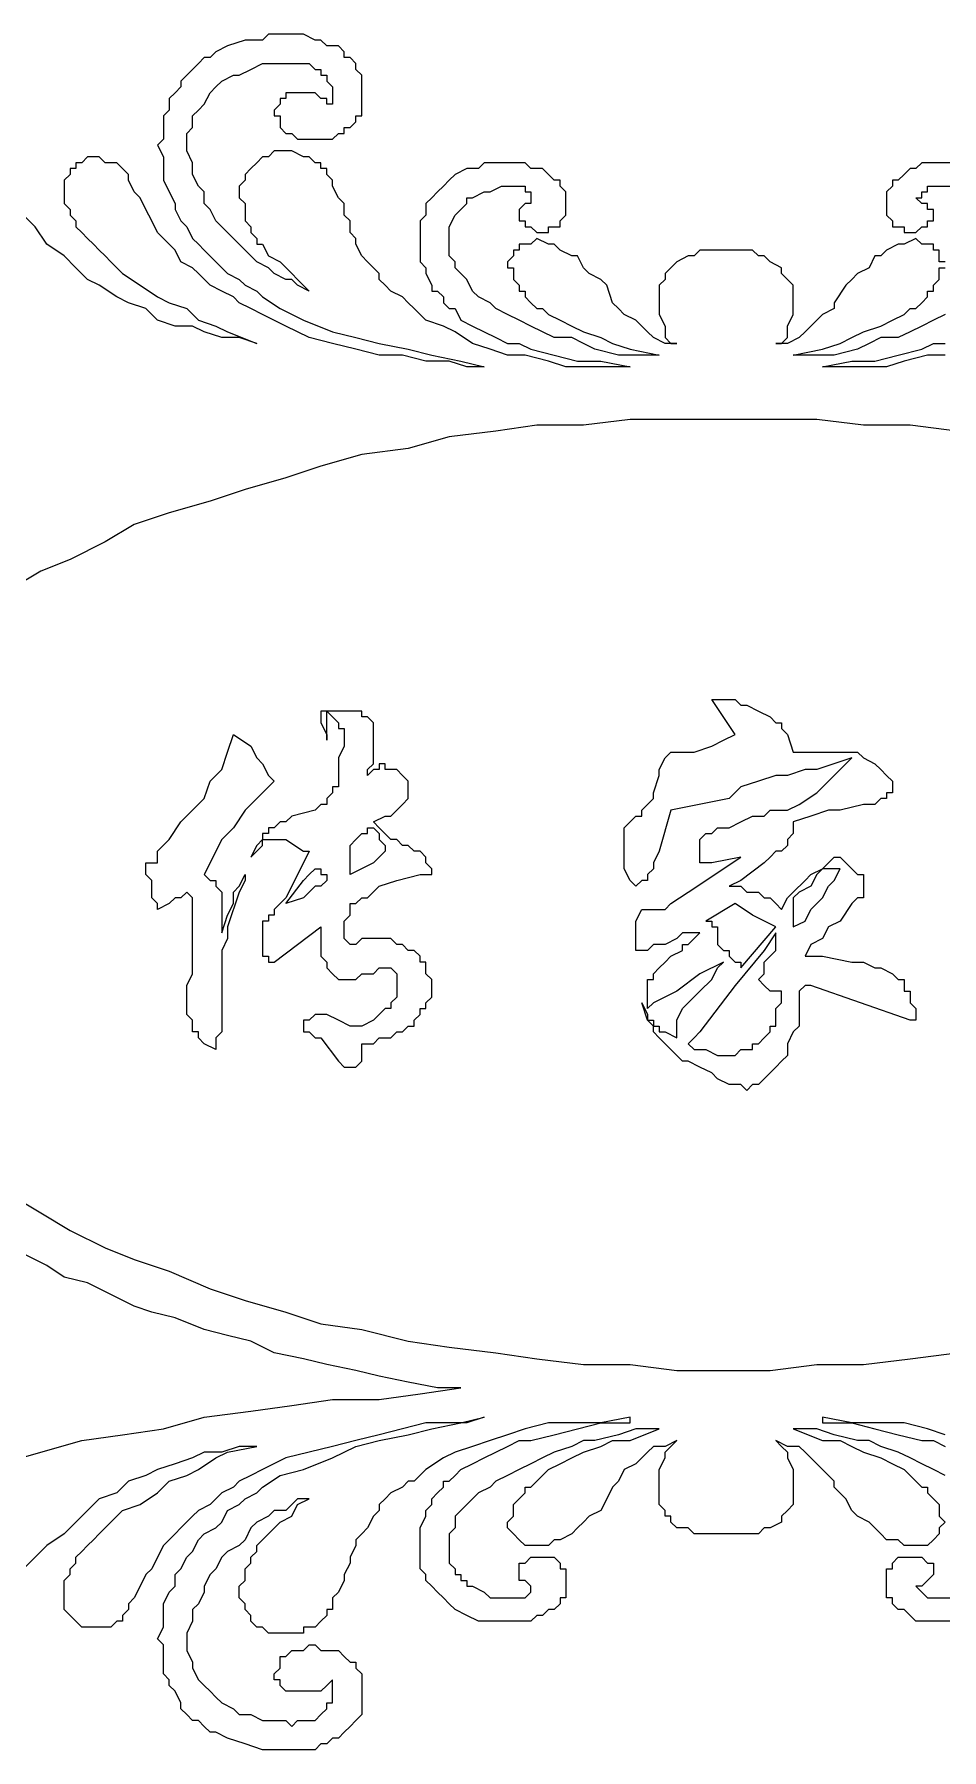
# Model space of a CAD drawing. Extents: x -66030 to 95157, y -13132 to 45879.
# Drawn here: x -4765 to -4157, y 8353 to 9501 of the extents above; entities that cross this region are included whole.
import ezdxf

# ---------------------------------------------------------------- set-up
doc = ezdxf.new("R2010")
doc.units = 0
doc.header["$LTSCALE"] = 100
doc.header["$MEASUREMENT"] = 0
doc.layers.get('0').update_dxf_attribs({"linetype": 'CONTINUOUS'})

msp = doc.modelspace()

# ---------------------------------------------------------------- linework, layer by layer
at = {"lineweight": 0}
for points in [[(-4155.1, 9348.8), (-4159, 9348.8), (-4159, 9352.8), (-4159, 9356.7), (-4159, 9356.7), (-4162.9, 9356.7), (-4162.9, 9360.6), (-4166.8, 9360.6), (-4170.7, 9360.6), (-4174.6, 9364.5), (-4182.4, 9360.6), (-4186.4, 9360.6), (-4194.2, 9356.7), (-4198.1, 9352.8), (-4202, 9352.8), (-4205.9, 9344.9), (-4213.7, 9341), (-4217.6, 9337.1), (-4221.5, 9333.2), (-4229.3, 9321.5), (-4229.3, 9317.6), (-4237.1, 9313.7), (-4241, 9309.8), (-4244.9, 9305.9), (-4248.8, 9302), (-4252.8, 9298.1), (-4260.6, 9294.2), (-4268.4, 9294.2), (-4264.5, 9294.2), (-4260.6, 9298.1), (-4260.6, 9305.9), (-4256.7, 9313.7), (-4256.7, 9317.6), (-4256.7, 9325.4), (-4256.7, 9329.3), (-4256.7, 9333.2), (-4260.6, 9337.1), (-4264.5, 9341), (-4264.5, 9344.9), (-4264.5, 9344.9), (-4272.3, 9348.8), (-4276.2, 9352.8), (-4280.1, 9352.8), (-4284, 9356.7), (-4291.8, 9356.7), (-4295.7, 9356.7), (-4303.5, 9356.7), (-4307.4, 9356.7), (-4311.3, 9356.7), (-4319.2, 9356.7), (-4323.1, 9352.8), (-4327, 9352.8), (-4334.8, 9348.8), (-4338.7, 9344.9), (-4338.7, 9344.9), (-4342.6, 9341), (-4342.6, 9337.1), (-4346.5, 9333.2), (-4346.5, 9329.3), (-4346.5, 9325.4), (-4346.5, 9317.6), (-4346.5, 9313.7), (-4342.6, 9305.9), (-4342.6, 9298.1), (-4338.7, 9294.2), (-4334.8, 9294.2), (-4342.6, 9294.2), (-4350.4, 9298.1), (-4354.3, 9302), (-4358.2, 9305.9), (-4362.1, 9309.8), (-4369.9, 9313.7), (-4373.8, 9317.6), (-4377.7, 9321.5), (-4381.6, 9333.2), (-4385.6, 9337.1), (-4393.4, 9341), (-4397.3, 9344.9), (-4401.2, 9352.8), (-4405.1, 9352.8), (-4412.9, 9356.7), (-4416.8, 9360.6), (-4420.7, 9360.6), (-4428.5, 9364.5), (-4432.4, 9360.6), (-4436.3, 9360.6), (-4440.2, 9360.6), (-4440.2, 9356.7), (-4444.1, 9356.7), (-4444.1, 9356.7), (-4444.1, 9352.8), (-4448.1, 9348.8), (-4448.1, 9348.8), (-4448.1, 9344.9), (-4444.1, 9344.9), (-4444.1, 9341), (-4444.1, 9337.1), (-4440.2, 9333.2), (-4440.2, 9329.3), (-4436.3, 9329.3), (-4436.3, 9325.4), (-4432.4, 9321.5), (-4428.5, 9317.6), (-4424.6, 9317.6), (-4420.7, 9313.7), (-4412.9, 9309.8), (-4405.1, 9305.9), (-4397.3, 9302), (-4385.6, 9298.1), (-4377.7, 9294.2), (-4366, 9290.3), (-4346.5, 9286.3), (-4350.4, 9286.3), (-4354.3, 9286.3), (-4358.2, 9286.3), (-4362.1, 9286.3), (-4373.8, 9286.3), (-4389.5, 9290.3), (-4397.3, 9294.2), (-4405.1, 9298.1), (-4416.8, 9298.1), (-4424.6, 9302), (-4432.4, 9305.9), (-4440.2, 9309.8), (-4448.1, 9313.7), (-4455.9, 9317.6), (-4459.8, 9321.5), (-4467.6, 9325.4), (-4471.5, 9329.3), (-4475.4, 9337.1), (-4479.3, 9341), (-4483.2, 9344.9), (-4483.2, 9348.8), (-4487.1, 9352.8), (-4487.1, 9360.6), (-4487.1, 9364.5), (-4487.1, 9368.4), (-4487.1, 9372.3), (-4483.2, 9380.1), (-4483.2, 9380.1), (-4479.3, 9384), (-4479.3, 9384), (-4475.4, 9387.9), (-4475.4, 9391.8), (-4471.5, 9391.8), (-4463.7, 9395.7), (-4459.8, 9395.7), (-4452, 9399.6), (-4444.1, 9399.6), (-4444.1, 9399.6), (-4440.2, 9399.6), (-4436.3, 9399.6), (-4436.3, 9395.7), (-4432.4, 9395.7), (-4432.4, 9395.7), (-4432.4, 9391.8), (-4432.4, 9391.8), (-4432.4, 9387.9), (-4436.3, 9387.9), (-4436.3, 9387.9), (-4440.2, 9384), (-4440.2, 9384), (-4440.2, 9380.1), (-4440.2, 9380.1), (-4440.2, 9376.2), (-4440.2, 9376.2), (-4436.3, 9376.2), (-4436.3, 9372.3), (-4436.3, 9372.3), (-4432.4, 9372.3), (-4428.5, 9368.4), (-4424.6, 9368.4), (-4420.7, 9368.4), (-4420.7, 9372.3), (-4416.8, 9372.3), (-4412.9, 9372.3), (-4412.9, 9376.2), (-4412.9, 9376.2), (-4409, 9380.1), (-4409, 9384), (-4409, 9384), (-4409, 9387.9), (-4409, 9391.8), (-4409, 9391.8), (-4409, 9395.7), (-4412.9, 9399.6), (-4412.9, 9399.6), (-4412.9, 9403.5), (-4416.8, 9403.5), (-4420.7, 9407.4), (-4424.6, 9411.3), (-4428.5, 9411.3), (-4432.4, 9411.3), (-4436.3, 9415.2), (-4436.3, 9415.2), (-4440.2, 9415.2), (-4444.1, 9415.2), (-4455.9, 9415.2), (-4463.7, 9415.2), (-4467.6, 9411.3), (-4475.4, 9411.3), (-4483.2, 9407.4), (-4487.1, 9403.5), (-4491, 9399.6), (-4494.9, 9395.7), (-4498.8, 9391.8), (-4502.7, 9387.9), (-4502.7, 9380.1), (-4506.6, 9376.2), (-4506.6, 9372.3), (-4506.6, 9364.5), (-4506.6, 9360.6), (-4506.6, 9356.7), (-4506.6, 9348.8), (-4502.7, 9344.9), (-4502.7, 9341), (-4498.8, 9333.2), (-4498.8, 9329.3), (-4494.9, 9329.3), (-4491, 9325.4), (-4491, 9321.5), (-4487.1, 9317.6), (-4483.2, 9317.6), (-4479.3, 9309.8), (-4471.5, 9305.9), (-4463.7, 9302), (-4455.9, 9298.1), (-4448.1, 9294.2), (-4440.2, 9294.2), (-4432.4, 9290.3), (-4416.8, 9286.3), (-4401.2, 9282.4), (-4385.6, 9282.4), (-4366, 9278.5), (-4366, 9278.5), (-4385.6, 9278.5), (-4409, 9278.5), (-4420.7, 9282.4), (-4436.3, 9286.3), (-4448.1, 9286.3), (-4459.8, 9290.3), (-4471.5, 9294.2), (-4483.2, 9302), (-4491, 9305.9), (-4502.7, 9309.8), (-4510.5, 9317.6), (-4514.5, 9321.5), (-4518.4, 9325.4), (-4526.2, 9329.3), (-4530.1, 9333.2), (-4534, 9337.1), (-4534, 9341), (-4537.9, 9344.9), (-4541.8, 9348.8), (-4545.7, 9352.8), (-4549.6, 9360.6), (-4549.6, 9364.5), (-4553.5, 9368.4), (-4553.5, 9376.2), (-4557.4, 9380.1), (-4557.4, 9387.9), (-4561.3, 9391.8), (-4565.2, 9399.6), (-4565.2, 9403.5), (-4569.1, 9407.4), (-4569.1, 9411.3), (-4573, 9411.3), (-4573, 9415.2), (-4576.9, 9415.2), (-4580.9, 9419.2), (-4584.8, 9419.2), (-4584.8, 9419.2), (-4592.6, 9423.1), (-4596.5, 9423.1), (-4600.4, 9423.1), (-4604.3, 9423.1), (-4608.2, 9419.2), (-4612.1, 9419.2), (-4616, 9415.2), (-4619.9, 9411.3), (-4619.9, 9411.3), (-4623.8, 9407.4), (-4623.8, 9403.5), (-4627.7, 9399.6), (-4627.7, 9395.7), (-4627.7, 9391.8), (-4623.8, 9387.9), (-4623.8, 9380.1), (-4623.8, 9376.2), (-4619.9, 9372.3), (-4619.9, 9368.4), (-4616, 9364.5), (-4616, 9360.6), (-4612.1, 9360.6), (-4608.2, 9352.8), (-4600.4, 9348.8), (-4592.6, 9341), (-4588.7, 9337.1), (-4580.9, 9329.3), (-4588.7, 9333.2), (-4592.6, 9337.1), (-4596.5, 9337.1), (-4604.3, 9341), (-4608.2, 9344.9), (-4616, 9348.8), (-4619.9, 9352.8), (-4623.8, 9356.7), (-4627.7, 9360.6), (-4635.5, 9368.4), (-4639.4, 9372.3), (-4643.3, 9376.2), (-4647.3, 9384), (-4651.2, 9387.9), (-4651.2, 9395.7), (-4655.1, 9399.6), (-4659, 9407.4), (-4659, 9415.2), (-4662.9, 9423.1), (-4662.9, 9427), (-4662.9, 9434.8), (-4659, 9438.7), (-4659, 9446.5), (-4655.1, 9450.4), (-4651.2, 9454.3), (-4647.3, 9462.1), (-4643.3, 9466), (-4639.4, 9469.9), (-4631.6, 9473.8), (-4627.7, 9473.8), (-4619.9, 9477.7), (-4612.1, 9481.6), (-4608.2, 9481.6), (-4604.3, 9481.6), (-4596.5, 9481.6), (-4592.6, 9481.6), (-4588.7, 9481.6), (-4584.8, 9481.6), (-4580.9, 9481.6), (-4576.9, 9477.7), (-4573, 9477.7), (-4573, 9473.8), (-4569.1, 9473.8), (-4569.1, 9469.9), (-4565.2, 9466), (-4565.2, 9462.1), (-4565.2, 9458.2), (-4565.2, 9454.3), (-4569.1, 9454.3), (-4569.1, 9458.2), (-4573, 9458.2), (-4576.9, 9462.1), (-4580.9, 9462.1), (-4584.8, 9462.1), (-4588.7, 9462.1), (-4592.6, 9462.1), (-4596.5, 9462.1), (-4596.5, 9458.2), (-4600.4, 9458.2), (-4600.4, 9454.3), (-4600.4, 9454.3), (-4604.3, 9450.4), (-4604.3, 9450.4), (-4604.3, 9446.5), (-4600.4, 9446.5), (-4600.4, 9442.6), (-4600.4, 9438.7), (-4600.4, 9438.7), (-4596.5, 9434.8), (-4592.6, 9434.8), (-4592.6, 9434.8), (-4588.7, 9430.9), (-4584.8, 9430.9), (-4580.9, 9430.9), (-4576.9, 9430.9), (-4573, 9430.9), (-4569.1, 9430.9), (-4565.2, 9430.9), (-4561.3, 9434.8), (-4557.4, 9434.8), (-4557.4, 9438.7), (-4553.5, 9438.7), (-4549.6, 9442.6), (-4549.6, 9446.5), (-4545.7, 9446.5), (-4545.7, 9450.4), (-4545.7, 9454.3), (-4545.7, 9458.2), (-4545.7, 9462.1), (-4545.7, 9466), (-4545.7, 9469.9), (-4545.7, 9473.8), (-4549.6, 9477.7), (-4549.6, 9481.6), (-4553.5, 9485.6), (-4557.4, 9485.6), (-4557.4, 9489.5), (-4561.3, 9493.4), (-4565.2, 9493.4), (-4569.1, 9493.4), (-4573, 9497.3), (-4576.9, 9497.3), (-4584.8, 9501.2), (-4588.7, 9501.2), (-4592.6, 9501.2), (-4596.5, 9501.2), (-4604.3, 9501.2), (-4608.2, 9501.2), (-4612.1, 9497.3), (-4623.8, 9497.3), (-4635.5, 9493.4), (-4643.3, 9489.5), (-4647.3, 9485.6), (-4651.2, 9485.6), (-4655.1, 9481.6), (-4659, 9477.7), (-4662.9, 9473.8), (-4666.8, 9469.9), (-4666.8, 9466), (-4670.7, 9462.1), (-4674.6, 9458.2), (-4674.6, 9450.4), (-4678.5, 9446.5), (-4678.5, 9442.6), (-4678.5, 9434.8), (-4678.5, 9430.9), (-4682.4, 9427), (-4678.5, 9419.2), (-4678.5, 9415.2), (-4678.5, 9407.4), (-4678.5, 9403.5), (-4674.6, 9395.7), (-4670.7, 9387.9), (-4670.7, 9384), (-4666.8, 9376.2), (-4662.9, 9372.3), (-4659, 9364.5), (-4655.1, 9360.6), (-4651.2, 9356.7), (-4643.3, 9348.8), (-4639.4, 9344.9), (-4635.5, 9341), (-4627.7, 9337.1), (-4623.8, 9333.2), (-4616, 9329.3), (-4612.1, 9325.4), (-4600.4, 9317.6), (-4584.8, 9309.8), (-4565.2, 9302), (-4549.6, 9298.1), (-4534, 9294.2), (-4514.5, 9290.3), (-4498.8, 9286.3), (-4479.3, 9282.4), (-4463.7, 9278.5), (-4475.4, 9278.5), (-4487.1, 9282.4), (-4502.7, 9282.4), (-4518.4, 9286.3), (-4534, 9286.3), (-4549.6, 9290.3), (-4565.2, 9294.2), (-4580.9, 9298.1), (-4596.5, 9305.9), (-4612.1, 9313.7), (-4619.9, 9317.6), (-4627.7, 9321.5), (-4631.6, 9325.4), (-4639.4, 9329.3), (-4647.3, 9333.2), (-4655.1, 9341), (-4659, 9344.9), (-4666.8, 9348.8), (-4670.7, 9356.7), (-4678.5, 9364.5), (-4682.4, 9368.4), (-4686.3, 9376.2), (-4690.2, 9384), (-4694.1, 9391.8), (-4698, 9395.7), (-4701.9, 9403.5), (-4701.9, 9407.4), (-4705.8, 9411.3), (-4705.8, 9411.3), (-4709.8, 9415.2), (-4713.7, 9415.2), (-4717.6, 9415.2), (-4721.5, 9419.2), (-4725.4, 9419.2), (-4729.3, 9419.2), (-4733.2, 9415.2), (-4737.1, 9415.2), (-4737.1, 9411.3), (-4741, 9411.3), (-4741, 9407.4), (-4744.9, 9403.5), (-4744.9, 9399.6), (-4744.9, 9395.7), (-4744.9, 9391.8), (-4744.9, 9387.9), (-4741, 9384), (-4741, 9380.1), (-4737.1, 9376.2), (-4737.1, 9372.3), (-4733.2, 9368.4), (-4729.3, 9364.5), (-4725.4, 9360.6), (-4721.5, 9356.7), (-4717.6, 9352.8), (-4713.7, 9348.8), (-4705.8, 9341), (-4694.1, 9333.2), (-4682.4, 9325.4), (-4674.6, 9321.5), (-4662.9, 9317.6), (-4655.1, 9309.8), (-4643.3, 9305.9), (-4635.5, 9302), (-4616, 9294.2), (-4616, 9294.2), (-4627.7, 9298.1), (-4639.4, 9298.1), (-4651.2, 9302), (-4659, 9305.9), (-4670.7, 9305.9), (-4682.4, 9309.8), (-4690.2, 9317.6), (-4701.9, 9321.5), (-4709.8, 9325.4), (-4721.5, 9333.2), (-4729.3, 9337.1), (-4737.1, 9344.9), (-4744.9, 9352.8), (-4756.6, 9360.6), (-4764.4, 9372.3), (-4772.2, 9380.1)], [(-4151.2, 9415.2), (-4159, 9415.2), (-4162.9, 9415.2), (-4166.8, 9415.2), (-4170.7, 9415.2), (-4174.6, 9411.3), (-4178.5, 9411.3), (-4178.5, 9411.3), (-4182.4, 9407.4), (-4186.4, 9403.5), (-4190.3, 9403.5), (-4190.3, 9399.6), (-4190.3, 9399.6), (-4194.2, 9395.7), (-4194.2, 9391.8), (-4194.2, 9391.8), (-4194.2, 9387.9), (-4194.2, 9384), (-4194.2, 9384), (-4194.2, 9380.1), (-4190.3, 9376.2), (-4190.3, 9376.2), (-4190.3, 9372.3), (-4186.4, 9372.3), (-4182.4, 9372.3), (-4182.4, 9368.4), (-4178.5, 9368.4), (-4174.6, 9368.4), (-4170.7, 9372.3), (-4166.8, 9372.3), (-4166.8, 9372.3), (-4166.8, 9376.2), (-4162.9, 9376.2), (-4162.9, 9376.2), (-4162.9, 9380.1), (-4162.9, 9380.1), (-4162.9, 9384), (-4166.8, 9384), (-4166.8, 9387.9), (-4166.8, 9387.9), (-4170.7, 9387.9), (-4174.6, 9391.8), (-4170.7, 9391.8), (-4170.7, 9395.7), (-4170.7, 9395.7), (-4166.8, 9395.7), (-4166.8, 9399.6), (-4162.9, 9399.6), (-4159, 9399.6), (-4159, 9399.6), (-4151.2, 9399.6)], [(-4155.1, 9313.7), (-4162.9, 9309.8), (-4170.7, 9305.9), (-4178.5, 9302), (-4186.4, 9298.1), (-4198.1, 9298.1), (-4205.9, 9294.2), (-4213.7, 9290.3), (-4229.3, 9286.3), (-4241, 9286.3), (-4244.9, 9286.3), (-4248.8, 9286.3), (-4252.8, 9286.3), (-4256.7, 9286.3), (-4237.1, 9290.3), (-4225.4, 9294.2), (-4217.6, 9298.1), (-4209.8, 9302), (-4198.1, 9305.9), (-4190.3, 9309.8), (-4182.4, 9313.7), (-4178.5, 9317.6), (-4174.6, 9317.6), (-4170.7, 9321.5), (-4166.8, 9325.4), (-4166.8, 9329.3), (-4162.9, 9329.3), (-4162.9, 9333.2), (-4159, 9337.1), (-4159, 9341), (-4159, 9344.9), (-4155.1, 9344.9)], [(-4155.1, 9286.3), (-4166.8, 9286.3), (-4182.4, 9282.4), (-4194.2, 9278.5), (-4217.6, 9278.5), (-4237.1, 9278.5), (-4237.1, 9278.5), (-4217.6, 9282.4), (-4202, 9282.4), (-4186.4, 9286.3), (-4170.7, 9290.3), (-4162.9, 9294.2), (-4155.1, 9294.2)], [(-4147.3, 9235.6), (-4178.5, 9239.5), (-4209.8, 9239.5), (-4241, 9243.4), (-4272.3, 9243.4), (-4303.5, 9243.4), (-4334.8, 9243.4), (-4366, 9243.4), (-4397.3, 9239.5), (-4428.5, 9239.5), (-4455.9, 9235.6), (-4487.1, 9231.7), (-4514.5, 9223.9), (-4545.7, 9219.9), (-4573, 9212.1), (-4596.5, 9204.3), (-4623.8, 9196.5), (-4647.3, 9188.7), (-4674.6, 9180.9), (-4698, 9173.1), (-4717.6, 9161.4), (-4741, 9149.6), (-4760.5, 9141.8), (-4780.1, 9130.1)], [(-4780.1, 8723.9), (-4760.5, 8712.2), (-4741, 8700.5), (-4717.6, 8688.7), (-4698, 8680.9), (-4674.6, 8673.1), (-4647.3, 8661.4), (-4623.8, 8653.6), (-4596.5, 8645.8), (-4573, 8638), (-4545.7, 8634.1), (-4514.5, 8626.2), (-4487.1, 8622.3), (-4455.9, 8618.4), (-4428.5, 8614.5), (-4397.3, 8610.6), (-4366, 8610.6), (-4334.8, 8606.7), (-4303.5, 8606.7), (-4303.5, 8606.7), (-4272.3, 8606.7), (-4241, 8610.6), (-4209.8, 8610.6), (-4178.5, 8614.5), (-4147.3, 8618.4)], [(-4787.9, 8544.2), (-4760.5, 8552), (-4733.2, 8559.8), (-4705.8, 8563.7), (-4678.5, 8567.7), (-4651.2, 8575.5), (-4619.9, 8579.4), (-4592.6, 8583.3), (-4565.2, 8587.2), (-4534, 8587.2), (-4506.6, 8591.1), (-4479.3, 8595), (-4494.9, 8595), (-4514.5, 8598.9), (-4534, 8602.8), (-4549.6, 8606.7), (-4569.1, 8610.6), (-4584.8, 8614.5), (-4604.3, 8618.4), (-4619.9, 8626.2), (-4635.5, 8630.1), (-4651.2, 8634.1), (-4670.7, 8641.9), (-4686.3, 8645.8), (-4698, 8649.7), (-4713.7, 8657.5), (-4729.3, 8665.3), (-4744.9, 8669.2), (-4756.6, 8677), (-4772.2, 8684.8)], [(-4155.1, 8505.2), (-4159, 8501.3), (-4159, 8497.3), (-4159, 8497.3), (-4159, 8497.3), (-4162.9, 8493.4), (-4162.9, 8493.4), (-4166.8, 8489.5), (-4170.7, 8489.5), (-4174.6, 8489.5), (-4182.4, 8489.5), (-4186.4, 8493.4), (-4194.2, 8493.4), (-4198.1, 8497.3), (-4202, 8501.3), (-4205.9, 8505.2), (-4213.7, 8509.1), (-4217.6, 8513), (-4221.5, 8520.8), (-4229.3, 8528.6), (-4229.3, 8532.5), (-4237.1, 8540.3), (-4241, 8544.2), (-4244.9, 8548.1), (-4248.8, 8552), (-4252.8, 8555.9), (-4260.6, 8555.9), (-4268.4, 8559.8), (-4264.5, 8555.9), (-4260.6, 8552), (-4260.6, 8548.1), (-4256.7, 8540.3), (-4256.7, 8536.4), (-4256.7, 8528.6), (-4256.7, 8524.7), (-4256.7, 8516.9), (-4260.6, 8513), (-4264.5, 8509.1), (-4264.5, 8509.1), (-4264.5, 8505.2), (-4272.3, 8501.3), (-4276.2, 8501.3), (-4280.1, 8497.3), (-4284, 8497.3), (-4291.8, 8497.3), (-4295.7, 8497.3), (-4303.5, 8497.3), (-4307.4, 8497.3), (-4311.3, 8497.3), (-4319.2, 8497.3), (-4323.1, 8497.3), (-4327, 8501.3), (-4334.8, 8501.3), (-4338.7, 8505.2), (-4338.7, 8509.1), (-4342.6, 8509.1), (-4342.6, 8513), (-4346.5, 8516.9), (-4346.5, 8524.7), (-4346.5, 8528.6), (-4346.5, 8536.4), (-4346.5, 8540.3), (-4342.6, 8548.1), (-4342.6, 8552), (-4338.7, 8555.9), (-4334.8, 8559.8), (-4342.6, 8555.9), (-4350.4, 8555.9), (-4354.3, 8552), (-4358.2, 8548.1), (-4362.1, 8544.2), (-4369.9, 8540.3), (-4373.8, 8532.5), (-4377.7, 8528.6), (-4381.6, 8520.8), (-4385.6, 8513), (-4393.4, 8509.1), (-4397.3, 8505.2), (-4401.2, 8501.3), (-4405.1, 8497.3), (-4412.9, 8493.4), (-4416.8, 8493.4), (-4420.7, 8489.5), (-4428.5, 8489.5), (-4432.4, 8489.5), (-4436.3, 8489.5), (-4440.2, 8493.4), (-4440.2, 8493.4), (-4444.1, 8497.3), (-4444.1, 8497.3), (-4444.1, 8497.3), (-4448.1, 8501.3), (-4448.1, 8505.2), (-4448.1, 8505.2), (-4444.1, 8509.1), (-4444.1, 8513), (-4444.1, 8516.9), (-4440.2, 8520.8), (-4440.2, 8520.8), (-4436.3, 8524.7), (-4436.3, 8528.6), (-4432.4, 8528.6), (-4428.5, 8532.5), (-4424.6, 8536.4), (-4420.7, 8540.3), (-4412.9, 8544.2), (-4405.1, 8548.1), (-4397.3, 8552), (-4385.6, 8555.9), (-4377.7, 8559.8), (-4366, 8559.8), (-4346.5, 8567.7), (-4350.4, 8567.7), (-4354.3, 8567.7), (-4358.2, 8567.7), (-4362.1, 8567.7), (-4373.8, 8563.7), (-4389.5, 8559.8), (-4397.3, 8559.8), (-4405.1, 8555.9), (-4416.8, 8552), (-4424.6, 8548.1), (-4432.4, 8544.2), (-4440.2, 8540.3), (-4448.1, 8536.4), (-4455.9, 8532.5), (-4459.8, 8528.6), (-4467.6, 8524.7), (-4471.5, 8520.8), (-4475.4, 8516.9), (-4479.3, 8513), (-4483.2, 8509.1), (-4483.2, 8501.3), (-4487.1, 8497.3), (-4487.1, 8493.4), (-4487.1, 8489.5), (-4487.1, 8481.7), (-4487.1, 8477.8), (-4483.2, 8473.9), (-4483.2, 8470), (-4479.3, 8470), (-4479.3, 8466.1), (-4475.4, 8466.1), (-4475.4, 8462.2), (-4471.5, 8462.2), (-4463.7, 8458.3), (-4459.8, 8454.4), (-4452, 8454.4), (-4444.1, 8454.4), (-4444.1, 8454.4), (-4440.2, 8454.4), (-4436.3, 8454.4), (-4436.3, 8454.4), (-4432.4, 8458.3), (-4432.4, 8458.3), (-4432.4, 8458.3), (-4432.4, 8462.2), (-4432.4, 8462.2), (-4436.3, 8466.1), (-4436.3, 8466.1), (-4440.2, 8466.1), (-4440.2, 8470), (-4440.2, 8470), (-4440.2, 8473.9), (-4440.2, 8473.9), (-4440.2, 8477.8), (-4436.3, 8477.8), (-4436.3, 8477.8), (-4436.3, 8477.8), (-4432.4, 8481.7), (-4428.5, 8481.7), (-4424.6, 8481.7), (-4420.7, 8481.7), (-4420.7, 8481.7), (-4416.8, 8481.7), (-4412.9, 8477.8), (-4412.9, 8477.8), (-4412.9, 8473.9), (-4409, 8473.9), (-4409, 8470), (-4409, 8466.1), (-4409, 8462.2), (-4409, 8462.2), (-4409, 8458.3), (-4409, 8454.4), (-4412.9, 8454.4), (-4412.9, 8450.5), (-4412.9, 8450.5), (-4416.8, 8446.6), (-4420.7, 8446.6), (-4424.6, 8442.7), (-4428.5, 8442.7), (-4432.4, 8438.8), (-4436.3, 8438.8), (-4436.3, 8438.8), (-4440.2, 8438.8), (-4444.1, 8438.8), (-4455.9, 8438.8), (-4463.7, 8438.8), (-4467.6, 8438.8), (-4475.4, 8442.7), (-4483.2, 8446.6), (-4487.1, 8450.5), (-4491, 8454.4), (-4494.9, 8458.3), (-4498.8, 8462.2), (-4502.7, 8466.1), (-4502.7, 8470), (-4506.6, 8473.9), (-4506.6, 8481.7), (-4506.6, 8485.6), (-4506.6, 8489.5), (-4506.6, 8497.3), (-4506.6, 8501.3), (-4502.7, 8509.1), (-4502.7, 8513), (-4498.8, 8516.9), (-4498.8, 8520.8), (-4494.9, 8524.7), (-4491, 8528.6), (-4491, 8532.5), (-4487.1, 8532.5), (-4483.2, 8536.4), (-4479.3, 8540.3), (-4471.5, 8544.2), (-4463.7, 8548.1), (-4455.9, 8552), (-4448.1, 8555.9), (-4440.2, 8559.8), (-4432.4, 8559.8), (-4416.8, 8563.7), (-4401.2, 8567.7), (-4385.6, 8571.6), (-4366, 8571.6), (-4366, 8575.5), (-4385.6, 8571.6), (-4409, 8571.6), (-4420.7, 8571.6), (-4436.3, 8567.7), (-4448.1, 8563.7), (-4459.8, 8559.8), (-4471.5, 8555.9), (-4483.2, 8552), (-4491, 8548.1), (-4502.7, 8540.3), (-4510.5, 8532.5), (-4514.5, 8532.5), (-4518.4, 8528.6), (-4526.2, 8524.7), (-4530.1, 8520.8), (-4534, 8516.9), (-4534, 8513), (-4537.9, 8509.1), (-4541.8, 8501.3), (-4545.7, 8497.3), (-4549.6, 8493.4), (-4549.6, 8489.5), (-4553.5, 8481.7), (-4553.5, 8477.8), (-4557.4, 8470), (-4557.4, 8466.1), (-4561.3, 8458.3), (-4565.2, 8454.4), (-4565.2, 8446.6), (-4569.1, 8446.6), (-4569.1, 8442.7), (-4573, 8438.8), (-4573, 8438.8), (-4576.9, 8434.8), (-4580.9, 8434.8), (-4584.8, 8434.8), (-4584.8, 8430.9), (-4592.6, 8430.9), (-4596.5, 8430.9), (-4600.4, 8430.9), (-4604.3, 8430.9), (-4608.2, 8430.9), (-4612.1, 8434.8), (-4616, 8434.8), (-4619.9, 8438.8), (-4619.9, 8442.7), (-4623.8, 8446.6), (-4623.8, 8450.5), (-4627.7, 8454.4), (-4627.7, 8458.3), (-4627.7, 8462.2), (-4623.8, 8466.1), (-4623.8, 8470), (-4623.8, 8473.9), (-4619.9, 8477.8), (-4619.9, 8481.7), (-4616, 8485.6), (-4616, 8489.5), (-4612.1, 8493.4), (-4608.2, 8497.3), (-4600.4, 8505.2), (-4592.6, 8509.1), (-4588.7, 8516.9), (-4580.9, 8520.8), (-4588.7, 8520.8), (-4592.6, 8516.9), (-4596.5, 8513), (-4604.3, 8513), (-4608.2, 8509.1), (-4616, 8505.2), (-4619.9, 8501.3), (-4623.8, 8493.4), (-4627.7, 8489.5), (-4635.5, 8485.6), (-4639.4, 8481.7), (-4643.3, 8473.9), (-4647.3, 8470), (-4651.2, 8462.2), (-4651.2, 8458.3), (-4655.1, 8450.5), (-4659, 8446.6), (-4659, 8438.8), (-4662.9, 8430.9), (-4662.9, 8423.1), (-4662.9, 8419.2), (-4659, 8411.4), (-4659, 8407.5), (-4655.1, 8399.7), (-4651.2, 8395.8), (-4647.3, 8391.9), (-4643.3, 8388), (-4639.4, 8384.1), (-4631.6, 8380.2), (-4627.7, 8376.3), (-4619.9, 8376.3), (-4612.1, 8372.4), (-4608.2, 8372.4), (-4604.3, 8372.4), (-4596.5, 8372.4), (-4592.6, 8368.4), (-4588.7, 8372.4), (-4584.8, 8372.4), (-4580.9, 8372.4), (-4576.9, 8372.4), (-4573, 8376.3), (-4573, 8376.3), (-4569.1, 8380.2), (-4569.1, 8384.1), (-4565.2, 8384.1), (-4565.2, 8388), (-4565.2, 8395.8), (-4565.2, 8399.7), (-4569.1, 8395.8), (-4569.1, 8395.8), (-4573, 8391.9), (-4576.9, 8391.9), (-4580.9, 8391.9), (-4584.8, 8391.9), (-4588.7, 8391.9), (-4592.6, 8391.9), (-4596.5, 8391.9), (-4596.5, 8391.9), (-4600.4, 8395.8), (-4600.4, 8395.8), (-4600.4, 8399.7), (-4604.3, 8399.7), (-4604.3, 8403.6), (-4604.3, 8403.6), (-4600.4, 8407.5), (-4600.4, 8411.4), (-4600.4, 8411.4), (-4600.4, 8415.3), (-4596.5, 8415.3), (-4592.6, 8419.2), (-4592.6, 8419.2), (-4588.7, 8419.2), (-4584.8, 8419.2), (-4580.9, 8423.1), (-4576.9, 8423.1), (-4573, 8419.2), (-4569.1, 8419.2), (-4565.2, 8419.2), (-4561.3, 8419.2), (-4557.4, 8415.3), (-4557.4, 8415.3), (-4553.5, 8411.4), (-4549.6, 8411.4), (-4549.6, 8407.5), (-4545.7, 8403.6), (-4545.7, 8399.7), (-4545.7, 8395.8), (-4545.7, 8391.9), (-4545.7, 8388), (-4545.7, 8384.1), (-4545.7, 8380.2), (-4545.7, 8376.3), (-4549.6, 8372.4), (-4549.6, 8372.4), (-4553.5, 8368.4), (-4557.4, 8364.5), (-4557.4, 8364.5), (-4561.3, 8360.6), (-4565.2, 8360.6), (-4569.1, 8356.7), (-4573, 8356.7), (-4576.9, 8352.8), (-4584.8, 8352.8), (-4588.7, 8352.8), (-4592.6, 8352.8), (-4596.5, 8352.8), (-4604.3, 8352.8), (-4608.2, 8352.8), (-4612.1, 8352.8), (-4623.8, 8356.7), (-4635.5, 8360.6), (-4643.3, 8364.5), (-4647.3, 8364.5), (-4651.2, 8368.4), (-4655.1, 8372.4), (-4659, 8372.4), (-4662.9, 8376.3), (-4666.8, 8380.2), (-4666.8, 8384.1), (-4670.7, 8391.9), (-4674.6, 8395.8), (-4674.6, 8399.7), (-4678.5, 8403.6), (-4678.5, 8411.4), (-4678.5, 8415.3), (-4678.5, 8423.1), (-4682.4, 8427), (-4678.5, 8434.8), (-4678.5, 8438.8), (-4678.5, 8446.6), (-4678.5, 8450.5), (-4674.6, 8458.3), (-4670.7, 8462.2), (-4670.7, 8470), (-4666.8, 8473.9), (-4662.9, 8481.7), (-4659, 8485.6), (-4655.1, 8493.4), (-4651.2, 8497.3), (-4643.3, 8501.3), (-4639.4, 8505.2), (-4635.5, 8513), (-4627.7, 8516.9), (-4623.8, 8520.8), (-4616, 8524.7), (-4612.1, 8528.6), (-4600.4, 8536.4), (-4584.8, 8540.3), (-4565.2, 8548.1), (-4549.6, 8555.9), (-4534, 8559.8), (-4514.5, 8563.7), (-4498.8, 8567.7), (-4479.3, 8571.6), (-4463.7, 8575.5), (-4475.4, 8571.6), (-4487.1, 8571.6), (-4502.7, 8571.6), (-4518.4, 8567.7), (-4534, 8563.7), (-4549.6, 8559.8), (-4565.2, 8555.9), (-4580.9, 8552), (-4596.5, 8548.1), (-4612.1, 8540.3), (-4619.9, 8536.4), (-4627.7, 8532.5), (-4631.6, 8528.6), (-4639.4, 8524.7), (-4647.3, 8516.9), (-4655.1, 8513), (-4659, 8509.1), (-4666.8, 8501.3), (-4670.7, 8497.3), (-4678.5, 8489.5), (-4682.4, 8481.7), (-4686.3, 8473.9), (-4690.2, 8470), (-4694.1, 8462.2), (-4698, 8454.4), (-4701.9, 8450.5), (-4701.9, 8446.6), (-4705.8, 8442.7), (-4705.8, 8438.8), (-4709.8, 8438.8), (-4713.7, 8434.8), (-4717.6, 8434.8), (-4721.5, 8434.8), (-4725.4, 8434.8), (-4729.3, 8434.8), (-4733.2, 8434.8), (-4737.1, 8438.8), (-4737.1, 8438.8), (-4741, 8442.7), (-4741, 8442.7), (-4744.9, 8446.6), (-4744.9, 8450.5), (-4744.9, 8454.4), (-4744.9, 8462.2), (-4744.9, 8466.1), (-4741, 8470), (-4741, 8473.9), (-4737.1, 8477.8), (-4737.1, 8481.7), (-4733.2, 8485.6), (-4729.3, 8489.5), (-4725.4, 8493.4), (-4721.5, 8497.3), (-4717.6, 8501.3), (-4713.7, 8505.2), (-4705.8, 8513), (-4694.1, 8516.9), (-4682.4, 8524.7), (-4674.6, 8532.5), (-4662.9, 8536.4), (-4655.1, 8540.3), (-4643.3, 8548.1), (-4635.5, 8552), (-4616, 8555.9), (-4616, 8555.9), (-4627.7, 8555.9), (-4639.4, 8552), (-4651.2, 8552), (-4659, 8548.1), (-4670.7, 8544.2), (-4682.4, 8540.3), (-4690.2, 8536.4), (-4701.9, 8532.5), (-4709.8, 8524.7), (-4721.5, 8520.8), (-4729.3, 8513), (-4737.1, 8505.2), (-4744.9, 8497.3), (-4756.6, 8489.5), (-4764.4, 8481.7), (-4772.2, 8473.9)], [(-4155.1, 8536.4), (-4162.9, 8540.3), (-4170.7, 8544.2), (-4178.5, 8548.1), (-4186.4, 8552), (-4198.1, 8555.9), (-4205.9, 8559.8), (-4213.7, 8559.8), (-4229.3, 8563.7), (-4241, 8567.7), (-4244.9, 8567.7), (-4248.8, 8567.7), (-4252.8, 8567.7), (-4256.7, 8567.7), (-4237.1, 8559.8), (-4225.4, 8559.8), (-4217.6, 8555.9), (-4209.8, 8552), (-4198.1, 8548.1), (-4190.3, 8544.2), (-4182.4, 8540.3), (-4178.5, 8536.4), (-4174.6, 8532.5), (-4170.7, 8528.6), (-4166.8, 8528.6), (-4166.8, 8524.7), (-4162.9, 8520.8), (-4162.9, 8520.8), (-4159, 8516.9), (-4159, 8513), (-4159, 8509.1), (-4155.1, 8505.2)], [(-4155.1, 8563.7), (-4166.8, 8567.7), (-4182.4, 8571.6), (-4194.2, 8571.6), (-4217.6, 8571.6), (-4237.1, 8575.5), (-4237.1, 8571.6), (-4217.6, 8571.6), (-4202, 8567.7), (-4186.4, 8563.7), (-4170.7, 8559.8), (-4162.9, 8559.8), (-4155.1, 8555.9)], [(-4151.2, 8438.8), (-4159, 8438.8), (-4162.9, 8438.8), (-4166.8, 8438.8), (-4170.7, 8438.8), (-4174.6, 8438.8), (-4178.5, 8442.7), (-4178.5, 8442.7), (-4182.4, 8446.6), (-4186.4, 8446.6), (-4190.3, 8450.5), (-4190.3, 8450.5), (-4190.3, 8454.4), (-4194.2, 8454.4), (-4194.2, 8458.3), (-4194.2, 8462.2), (-4194.2, 8462.2), (-4194.2, 8466.1), (-4194.2, 8470), (-4194.2, 8473.9), (-4190.3, 8473.9), (-4190.3, 8477.8), (-4190.3, 8477.8), (-4186.4, 8481.7), (-4182.4, 8481.7), (-4182.4, 8481.7), (-4178.5, 8481.7), (-4174.6, 8481.7), (-4170.7, 8481.7), (-4166.8, 8477.8), (-4166.8, 8477.8), (-4166.8, 8477.8), (-4162.9, 8477.8), (-4162.9, 8473.9), (-4162.9, 8473.9), (-4162.9, 8470), (-4162.9, 8470), (-4166.8, 8466.1), (-4166.8, 8466.1), (-4166.8, 8466.1), (-4170.7, 8462.2), (-4174.6, 8462.2), (-4170.7, 8458.3), (-4170.7, 8458.3), (-4170.7, 8458.3), (-4166.8, 8454.4), (-4166.8, 8454.4), (-4162.9, 8454.4), (-4159, 8454.4), (-4159, 8454.4), (-4151.2, 8454.4)]]:
    msp.add_lwpolyline(points, dxfattribs=at)
for points in [[(-4178.5, 8841.1), (-4244.9, 8864.5), (-4248.8, 8864.5), (-4252.8, 8860.6), (-4252.8, 8852.8), (-4252.8, 8848.9), (-4252.8, 8845), (-4252.8, 8837.2), (-4256.7, 8833.3), (-4260.6, 8825.4), (-4260.6, 8817.6), (-4264.5, 8813.7), (-4268.4, 8809.8), (-4272.3, 8805.9), (-4276.2, 8802), (-4280.1, 8798.1), (-4284, 8798.1), (-4287.9, 8794.2), (-4291.8, 8798.1), (-4299.6, 8798.1), (-4307.4, 8802), (-4311.3, 8805.9), (-4319.2, 8809.8), (-4327, 8813.7), (-4330.9, 8813.7), (-4334.8, 8817.6), (-4338.7, 8821.5), (-4342.6, 8825.4), (-4346.5, 8829.4), (-4350.4, 8833.3), (-4350.4, 8837.2), (-4354.3, 8841.1), (-4358.2, 8852.8), (-4354.3, 8845), (-4354.3, 8841.1), (-4350.4, 8841.1), (-4350.4, 8837.2), (-4346.5, 8837.2), (-4346.5, 8833.3), (-4342.6, 8833.3), (-4334.8, 8829.4), (-4334.8, 8833.3), (-4334.8, 8833.3), (-4334.8, 8837.2), (-4334.8, 8841.1), (-4330.9, 8848.9), (-4330.9, 8848.9), (-4327, 8852.8), (-4319.2, 8860.6), (-4311.3, 8868.4), (-4307.4, 8876.2), (-4303.5, 8880.1), (-4319.2, 8872.3), (-4334.8, 8860.6), (-4350.4, 8852.8), (-4354.3, 8848.9), (-4354.3, 8848.9), (-4354.3, 8848.9), (-4354.3, 8848.9), (-4354.3, 8852.8), (-4354.3, 8856.7), (-4354.3, 8860.6), (-4354.3, 8864.5), (-4354.3, 8864.5), (-4354.3, 8868.4), (-4350.4, 8868.4), (-4350.4, 8872.3), (-4350.4, 8872.3), (-4346.5, 8876.2), (-4342.6, 8880.1), (-4338.7, 8884), (-4330.9, 8887.9), (-4330.9, 8891.8), (-4327, 8891.8), (-4319.2, 8899.7), (-4323.1, 8899.7), (-4330.9, 8899.7), (-4334.8, 8895.8), (-4342.6, 8891.8), (-4350.4, 8891.8), (-4354.3, 8887.9), (-4358.2, 8887.9), (-4362.1, 8887.9), (-4362.1, 8887.9), (-4362.1, 8891.8), (-4362.1, 8899.7), (-4362.1, 8903.6), (-4362.1, 8907.5), (-4358.2, 8915.3), (-4358.2, 8915.3), (-4354.3, 8915.3), (-4350.4, 8915.3), (-4346.5, 8915.3), (-4342.6, 8915.3), (-4338.7, 8919.2), (-4327, 8927), (-4291.8, 8950.4), (-4311.3, 8946.5), (-4315.2, 8946.5), (-4319.2, 8946.5), (-4319.2, 8946.5), (-4319.2, 8950.4), (-4319.2, 8954.3), (-4319.2, 8958.2), (-4319.2, 8958.2), (-4319.2, 8962.2), (-4315.2, 8966.1), (-4315.2, 8966.1), (-4311.3, 8966.1), (-4307.4, 8970), (-4307.4, 8970), (-4303.5, 8970), (-4299.6, 8970), (-4291.8, 8973.9), (-4284, 8977.8), (-4276.2, 8977.8), (-4272.3, 8981.7), (-4268.4, 8981.7), (-4264.5, 8981.7), (-4260.6, 8981.7), (-4260.6, 8981.7), (-4252.8, 8985.6), (-4241, 8993.4), (-4233.2, 9001.2), (-4225.4, 9009), (-4217.6, 9016.8), (-4241, 9009), (-4248.8, 9009), (-4260.6, 9005.1), (-4268.4, 9005.1), (-4280.1, 9001.2), (-4291.8, 8997.3), (-4299.6, 8989.5), (-4338.7, 8981.7), (-4346.5, 8954.3), (-4350.4, 8946.5), (-4350.4, 8942.6), (-4354.3, 8938.7), (-4354.3, 8934.8), (-4358.2, 8934.8), (-4362.1, 8930.9), (-4362.1, 8930.9), (-4366, 8934.8), (-4369.9, 8942.6), (-4369.9, 8950.4), (-4369.9, 8958.2), (-4369.9, 8962.2), (-4369.9, 8966.1), (-4369.9, 8970), (-4366, 8973.9), (-4362.1, 8977.8), (-4362.1, 8977.8), (-4358.2, 8977.8), (-4358.2, 8981.7), (-4354.3, 8985.6), (-4354.3, 8985.6), (-4350.4, 8989.5), (-4350.4, 8993.4), (-4346.5, 9005.1), (-4346.5, 9009), (-4342.6, 9016.8), (-4338.7, 9020.7), (-4330.9, 9020.7), (-4323.1, 9020.7), (-4311.3, 9024.6), (-4303.5, 9028.6), (-4295.7, 9032.5), (-4311.3, 9055.9), (-4303.5, 9055.9), (-4295.7, 9055.9), (-4291.8, 9052), (-4287.9, 9052), (-4280.1, 9048.1), (-4272.3, 9044.2), (-4268.4, 9040.3), (-4264.5, 9040.3), (-4264.5, 9036.4), (-4260.6, 9032.5), (-4256.7, 9020.7), (-4248.8, 9020.7), (-4244.9, 9020.7), (-4237.1, 9020.7), (-4233.2, 9020.7), (-4225.4, 9020.7), (-4221.5, 9020.7), (-4213.7, 9020.7), (-4209.8, 9016.8), (-4202, 9012.9), (-4202, 9012.9), (-4198.1, 9009), (-4198.1, 9009), (-4194.2, 9005.1), (-4190.3, 9001.2), (-4190.3, 8997.3), (-4190.3, 8993.4), (-4194.2, 8993.4), (-4194.2, 8989.5), (-4198.1, 8989.5), (-4202, 8985.6), (-4202, 8985.6), (-4209.8, 8985.6), (-4225.4, 8981.7), (-4233.2, 8981.7), (-4244.9, 8977.8), (-4256.7, 8973.9), (-4256.7, 8970), (-4256.7, 8966.1), (-4260.6, 8962.2), (-4260.6, 8958.2), (-4264.5, 8954.3), (-4268.4, 8954.3), (-4272.3, 8950.4), (-4276.2, 8946.5), (-4291.8, 8934.8), (-4299.6, 8930.9), (-4291.8, 8930.9), (-4287.9, 8927), (-4280.1, 8927), (-4276.2, 8923.1), (-4272.3, 8923.1), (-4268.4, 8919.2), (-4264.5, 8915.3), (-4264.5, 8915.3), (-4260.6, 8923.1), (-4256.7, 8927), (-4248.8, 8934.8), (-4248.8, 8934.8), (-4244.9, 8938.7), (-4237.1, 8942.6), (-4229.3, 8950.4), (-4225.4, 8950.4), (-4221.5, 8946.5), (-4221.5, 8946.5), (-4217.6, 8942.6), (-4213.7, 8938.7), (-4209.8, 8938.7), (-4209.8, 8934.8), (-4209.8, 8930.9), (-4209.8, 8927), (-4209.8, 8923.1), (-4213.7, 8923.1), (-4213.7, 8923.1), (-4217.6, 8919.2), (-4225.4, 8907.5), (-4233.2, 8903.6), (-4237.1, 8895.8), (-4244.9, 8891.8), (-4248.8, 8884), (-4244.9, 8884), (-4237.1, 8884), (-4217.6, 8880.1), (-4209.8, 8880.1), (-4202, 8876.2), (-4198.1, 8876.2), (-4190.3, 8872.3), (-4190.3, 8872.3), (-4186.4, 8868.4), (-4182.4, 8868.4), (-4182.4, 8864.5), (-4182.4, 8860.6), (-4178.5, 8860.6), (-4178.5, 8852.8), (-4174.6, 8848.9), (-4174.6, 8845), (-4174.6, 8841.1), (-4178.5, 8841.1), (-4178.5, 8841.1)], [(-4498.8, 8860.6), (-4498.8, 8864.5), (-4498.8, 8868.4), (-4498.8, 8868.4), (-4502.7, 8872.3), (-4502.7, 8876.2), (-4502.7, 8880.1), (-4506.6, 8880.1), (-4506.6, 8884), (-4510.5, 8887.9), (-4514.5, 8887.9), (-4518.4, 8891.8), (-4518.4, 8891.8), (-4522.3, 8891.8), (-4526.2, 8895.8), (-4530.1, 8895.8), (-4534, 8895.8), (-4537.9, 8895.8), (-4541.8, 8895.8), (-4545.7, 8895.8), (-4549.6, 8891.8), (-4553.5, 8891.8), (-4553.5, 8891.8), (-4557.4, 8895.8), (-4557.4, 8895.8), (-4557.4, 8899.7), (-4557.4, 8903.6), (-4557.4, 8907.5), (-4553.5, 8911.4), (-4553.5, 8915.3), (-4553.5, 8919.2), (-4549.6, 8919.2), (-4545.7, 8923.1), (-4541.8, 8923.1), (-4534, 8930.9), (-4522.3, 8934.8), (-4506.6, 8938.7), (-4498.8, 8938.7), (-4498.8, 8942.6), (-4502.7, 8946.5), (-4502.7, 8950.4), (-4506.6, 8954.3), (-4510.5, 8954.3), (-4514.5, 8958.2), (-4518.4, 8958.2), (-4518.4, 8958.2), (-4522.3, 8962.2), (-4526.2, 8962.2), (-4534, 8970), (-4537.9, 8973.9), (-4537.9, 8973.9), (-4530.1, 8977.8), (-4526.2, 8977.8), (-4522.3, 8981.7), (-4522.3, 8981.7), (-4518.4, 8985.6), (-4518.4, 8985.6), (-4514.5, 8989.5), (-4514.5, 8993.4), (-4514.5, 8997.3), (-4514.5, 8997.3), (-4514.5, 9001.2), (-4514.5, 9001.2), (-4514.5, 9001.2), (-4518.4, 9005.1), (-4518.4, 9005.1), (-4522.3, 9009), (-4522.3, 9009), (-4530.1, 9009), (-4530.1, 9012.9), (-4534, 9012.9), (-4534, 9009), (-4537.9, 9009), (-4541.8, 9005.1), (-4541.8, 9009), (-4537.9, 9012.9), (-4537.9, 9024.6), (-4537.9, 9032.5), (-4537.9, 9036.4), (-4537.9, 9036.4), (-4537.9, 9040.3), (-4537.9, 9040.3), (-4541.8, 9044.2), (-4541.8, 9044.2), (-4545.7, 9044.2), (-4545.7, 9048.1), (-4549.6, 9048.1), (-4553.5, 9048.1), (-4557.4, 9048.1), (-4565.2, 9048.1), (-4569.1, 9048.1), (-4573, 9048.1), (-4573, 9048.1), (-4573, 9044.2), (-4573, 9044.2), (-4573, 9040.3), (-4569.1, 9032.5), (-4569.1, 9028.6), (-4569.1, 9028.6), (-4569.1, 9048.1), (-4565.2, 9044.2), (-4565.2, 9044.2), (-4561.3, 9040.3), (-4561.3, 9040.3), (-4561.3, 9036.4), (-4557.4, 9036.4), (-4557.4, 9032.5), (-4557.4, 9028.6), (-4557.4, 9024.6), (-4561.3, 9016.8), (-4561.3, 9009), (-4561.3, 9005.1), (-4561.3, 9001.2), (-4561.3, 8997.3), (-4565.2, 8997.3), (-4565.2, 8993.4), (-4565.2, 8993.4), (-4569.1, 8989.5), (-4569.1, 8985.6), (-4573, 8985.6), (-4576.9, 8981.7), (-4592.6, 8977.8), (-4596.5, 8973.9), (-4600.4, 8973.9), (-4600.4, 8973.9), (-4604.3, 8970), (-4608.2, 8970), (-4608.2, 8966.1), (-4612.1, 8966.1), (-4612.1, 8962.2), (-4616, 8958.2), (-4619.9, 8950.4), (-4612.1, 8958.2), (-4612.1, 8962.2), (-4608.2, 8962.2), (-4608.2, 8962.2), (-4604.3, 8962.2), (-4604.3, 8962.2), (-4600.4, 8962.2), (-4596.5, 8962.2), (-4584.8, 8954.3), (-4580.9, 8954.3), (-4580.9, 8954.3), (-4584.8, 8946.5), (-4588.7, 8938.7), (-4592.6, 8930.9), (-4596.5, 8923.1), (-4600.4, 8919.2), (-4604.3, 8915.3), (-4604.3, 8911.4), (-4608.2, 8911.4), (-4608.2, 8907.5), (-4612.1, 8907.5), (-4612.1, 8895.8), (-4612.1, 8887.9), (-4612.1, 8884), (-4608.2, 8884), (-4608.2, 8880.1), (-4604.3, 8880.1), (-4573, 8903.6), (-4573, 8899.7), (-4573, 8895.8), (-4573, 8891.8), (-4573, 8884), (-4569.1, 8880.1), (-4569.1, 8880.1), (-4569.1, 8876.2), (-4565.2, 8872.3), (-4565.2, 8872.3), (-4565.2, 8872.3), (-4561.3, 8868.4), (-4557.4, 8868.4), (-4549.6, 8868.4), (-4549.6, 8868.4), (-4545.7, 8872.3), (-4541.8, 8872.3), (-4537.9, 8872.3), (-4534, 8876.2), (-4530.1, 8876.2), (-4526.2, 8876.2), (-4526.2, 8876.2), (-4522.3, 8872.3), (-4522.3, 8872.3), (-4522.3, 8868.4), (-4522.3, 8864.5), (-4522.3, 8864.5), (-4522.3, 8860.6), (-4522.3, 8856.7), (-4526.2, 8852.8), (-4526.2, 8852.8), (-4526.2, 8848.9), (-4530.1, 8848.9), (-4534, 8845), (-4537.9, 8841.1), (-4545.7, 8837.2), (-4549.6, 8837.2), (-4549.6, 8837.2), (-4553.5, 8837.2), (-4561.3, 8841.1), (-4569.1, 8845), (-4573, 8845), (-4576.9, 8845), (-4576.9, 8845), (-4580.9, 8841.1), (-4584.8, 8841.1), (-4584.8, 8841.1), (-4584.8, 8837.2), (-4584.8, 8833.3), (-4580.9, 8833.3), (-4576.9, 8829.4), (-4573, 8829.4), (-4561.3, 8813.7), (-4557.4, 8809.8), (-4553.5, 8809.8), (-4553.5, 8809.8), (-4549.6, 8809.8), (-4549.6, 8809.8), (-4549.6, 8809.8), (-4549.6, 8809.8), (-4545.7, 8813.7), (-4545.7, 8825.4), (-4541.8, 8825.4), (-4537.9, 8825.4), (-4534, 8829.4), (-4530.1, 8829.4), (-4526.2, 8829.4), (-4522.3, 8833.3), (-4518.4, 8833.3), (-4514.5, 8837.2), (-4510.5, 8837.2), (-4510.5, 8841.1), (-4506.6, 8845), (-4506.6, 8848.9), (-4502.7, 8848.9), (-4502.7, 8852.8), (-4498.8, 8856.7), (-4498.8, 8860.6)], [(-4604.3, 9001.2), (-4608.2, 8997.3), (-4612.1, 8993.4), (-4623.8, 8981.7), (-4631.6, 8970), (-4639.4, 8962.2), (-4643.3, 8954.3), (-4647.3, 8946.5), (-4651.2, 8938.7), (-4651.2, 8938.7), (-4647.3, 8934.8), (-4643.3, 8934.8), (-4643.3, 8930.9), (-4643.3, 8930.9), (-4639.4, 8927), (-4639.4, 8923.1), (-4639.4, 8919.2), (-4639.4, 8911.4), (-4639.4, 8903.6), (-4639.4, 8899.7), (-4639.4, 8899.7), (-4635.5, 8911.4), (-4631.6, 8919.2), (-4631.6, 8927), (-4627.7, 8930.9), (-4623.8, 8938.7), (-4623.8, 8934.8), (-4627.7, 8927), (-4635.5, 8903.6), (-4635.5, 8895.8), (-4639.4, 8887.9), (-4639.4, 8880.1), (-4639.4, 8872.3), (-4639.4, 8868.4), (-4639.4, 8864.5), (-4639.4, 8856.7), (-4639.4, 8852.8), (-4639.4, 8841.1), (-4639.4, 8837.2), (-4639.4, 8833.3), (-4643.3, 8829.4), (-4643.3, 8821.5), (-4651.2, 8825.4), (-4655.1, 8829.4), (-4655.1, 8833.3), (-4659, 8833.3), (-4659, 8837.2), (-4659, 8841.1), (-4662.9, 8845), (-4662.9, 8848.9), (-4662.9, 8856.7), (-4662.9, 8864.5), (-4659, 8872.3), (-4659, 8884), (-4659, 8891.8), (-4659, 8899.7), (-4659, 8907.5), (-4659, 8915.3), (-4659, 8923.1), (-4662.9, 8927), (-4666.8, 8923.1), (-4670.7, 8923.1), (-4674.6, 8919.2), (-4682.4, 8915.3), (-4682.4, 8919.2), (-4686.3, 8923.1), (-4686.3, 8930.9), (-4686.3, 8934.8), (-4690.2, 8938.7), (-4690.2, 8946.5), (-4686.3, 8946.5), (-4682.4, 8946.5), (-4682.4, 8950.4), (-4682.4, 8950.4), (-4682.4, 8954.3), (-4674.6, 8962.2), (-4666.8, 8973.9), (-4659, 8981.7), (-4651.2, 8989.5), (-4647.3, 9001.2), (-4639.4, 9009), (-4635.5, 9020.7), (-4631.6, 9032.5), (-4619.9, 9024.6), (-4616, 9016.8), (-4612.1, 9012.9), (-4608.2, 9005.1), (-4604.3, 9001.2)], [(-4530.1, 8958.2), (-4530.1, 8954.3), (-4534, 8950.4), (-4534, 8950.4), (-4534, 8950.4), (-4537.9, 8946.5), (-4553.5, 8938.7), (-4553.5, 8942.6), (-4553.5, 8942.6), (-4553.5, 8946.5), (-4553.5, 8946.5), (-4553.5, 8950.4), (-4553.5, 8950.4), (-4553.5, 8958.2), (-4549.6, 8962.2), (-4545.7, 8966.1), (-4541.8, 8966.1), (-4541.8, 8970), (-4541.8, 8970), (-4537.9, 8970), (-4537.9, 8970), (-4537.9, 8970), (-4534, 8966.1), (-4534, 8962.2), (-4534, 8962.2), (-4530.1, 8958.2)], [(-4573, 8938.7), (-4569.1, 8938.7), (-4569.1, 8934.8), (-4569.1, 8934.8), (-4573, 8930.9), (-4573, 8930.9), (-4576.9, 8930.9), (-4580.9, 8927), (-4584.8, 8923.1), (-4584.8, 8923.1), (-4596.5, 8919.2), (-4584.8, 8934.8), (-4580.9, 8938.7), (-4576.9, 8942.6), (-4576.9, 8942.6), (-4576.9, 8942.6), (-4573, 8942.6), (-4573, 8942.6), (-4573, 8942.6), (-4573, 8942.6), (-4573, 8938.7)], [(-4225.4, 8942.6), (-4229.3, 8942.6), (-4229.3, 8942.6), (-4229.3, 8942.6), (-4233.2, 8942.6), (-4233.2, 8942.6), (-4237.1, 8942.6), (-4237.1, 8942.6), (-4241, 8938.7), (-4241, 8938.7), (-4244.9, 8930.9), (-4252.8, 8927), (-4256.7, 8923.1), (-4256.7, 8919.2), (-4256.7, 8915.3), (-4256.7, 8911.4), (-4256.7, 8911.4), (-4256.7, 8907.5), (-4256.7, 8903.6), (-4256.7, 8903.6), (-4248.8, 8907.5), (-4244.9, 8915.3), (-4241, 8919.2), (-4237.1, 8923.1), (-4233.2, 8930.9), (-4229.3, 8934.8), (-4225.4, 8942.6)], [(-4268.4, 8903.6), (-4284, 8911.4), (-4295.7, 8919.2), (-4315.2, 8907.5), (-4311.3, 8907.5), (-4311.3, 8903.6), (-4307.4, 8903.6), (-4307.4, 8899.7), (-4307.4, 8899.7), (-4307.4, 8895.8), (-4307.4, 8891.8), (-4303.5, 8887.9), (-4299.6, 8887.9), (-4299.6, 8884), (-4295.7, 8880.1), (-4291.8, 8880.1), (-4291.8, 8876.2), (-4268.4, 8903.6)], [(-4268.4, 8848.9), (-4264.5, 8852.8), (-4264.5, 8856.7), (-4264.5, 8860.6), (-4268.4, 8860.6), (-4268.4, 8860.6), (-4268.4, 8860.6), (-4272.3, 8860.6), (-4276.2, 8864.5), (-4276.2, 8864.5), (-4276.2, 8864.5), (-4276.2, 8864.5), (-4280.1, 8868.4), (-4276.2, 8872.3), (-4276.2, 8876.2), (-4276.2, 8880.1), (-4272.3, 8884), (-4268.4, 8887.9), (-4268.4, 8891.8), (-4268.4, 8899.7), (-4276.2, 8887.9), (-4295.7, 8864.5), (-4319.2, 8833.3), (-4319.2, 8833.3), (-4323.1, 8829.4), (-4327, 8825.4), (-4327, 8825.4), (-4327, 8825.4), (-4327, 8825.4), (-4327, 8825.4), (-4323.1, 8821.5), (-4319.2, 8821.5), (-4315.2, 8821.5), (-4307.4, 8817.6), (-4303.5, 8817.6), (-4295.7, 8817.6), (-4291.8, 8821.5), (-4284, 8821.5), (-4284, 8825.4), (-4280.1, 8825.4), (-4276.2, 8829.4), (-4276.2, 8829.4), (-4272.3, 8833.3), (-4272.3, 8837.2), (-4268.4, 8837.2), (-4268.4, 8841.1), (-4268.4, 8845), (-4268.4, 8848.9)]]:
    msp.add_lwpolyline(points, close=True, dxfattribs=at)

doc.saveas('drawing.dxf')
